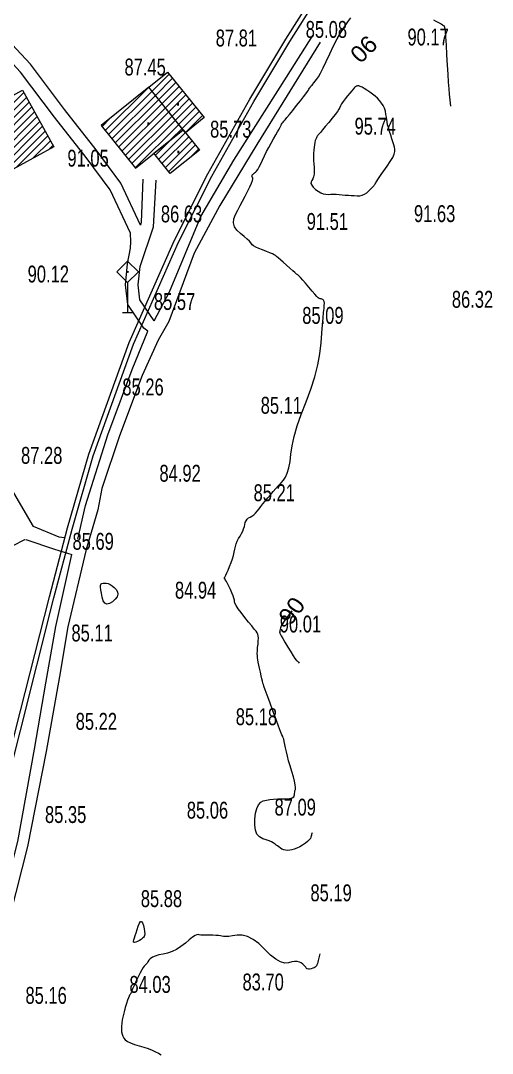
# Model space of a CAD drawing. Header units: metres. Extents: x 431006 to 434411, y 2469261 to 2473208.
# Drawn here: x 434299.3 to 434411.1, y 2470854.7 to 2471099.3 of the extents above; entities that cross this region are included whole.
import ezdxf
from ezdxf.enums import TextEntityAlignment as Align

# ---------------------------------------------------------------- set-up
doc = ezdxf.new("R2010")
doc.units = ezdxf.units.M
doc.header["$MEASUREMENT"] = 0
for name, color, linetype, lineweight in [('CAO DO', 8, 'Continuous', 18), ('duong be tong-ks', 8, 'Continuous', 18), ('duongsat', 8, 'DUONG_SAT', 18), ('hanh nha', 8, 'Continuous', 18), ('ks_giai phan cach', 8, 'Continuous', 18), ('ks_kyhieudoclap', 8, 'Continuous', 18), ('MH_DongMuc', 8, 'Continuous', 18), ('MH_DongMuc_Con', 8, 'Continuous', 18), ('nha cua-ks', 8, 'Continuous', 18)]:
    doc.layers.add(name, color=color, linetype=linetype, lineweight=lineweight)
doc.styles.get("Standard").update_dxf_attribs({"font": 'arial.ttf'})
doc.styles.add('THUY', font='')
doc.styles.get('THUY').set_extended_font_data('.VnArial NarrowH')
doc.linetypes.add('DUONG_SAT', pattern='A,5,[130,ltypeshp.shx,S=0.75,R=0,X=0,Y=0],5', length=10)

# ---------------------------------------------------------------- blocks, each defined once
blk = doc.blocks.new('Bienbao')
at = {"layer": 'ks_kyhieudoclap'}
h = blk.add_hatch(color=256, dxfattribs=at)
edge = h.paths.add_edge_path()
edge.add_arc((0, 8), 0.1, 0, 360)
blk.add_lwpolyline([(-2.12, 8), (0, 5.88), (2.12, 8), (0, 10.12)], close=True, dxfattribs=at)
for points in [[(0, 5.88), (0, 0)], [(-1, 0), (1, 0)]]:
    blk.add_lwpolyline(points, dxfattribs=at)
blk.add_circle((0, 8), 0.1, dxfattribs=at)

msp = doc.modelspace()

# ---------------------------------------------------------------- hatches: boundary and pattern name
at = {"layer": 'hanh nha', "lineweight": 0}
h = msp.add_hatch(dxfattribs=at)
h.set_pattern_fill('ANSI31', color=8, scale=10, style=0)
h.set_pattern_definition([(45, (0, 0), (-0.8838834765, 0.8838834765), [])])
h.paths.add_polyline_path([(434287.51, 2470973.12), (434280.17, 2470969.49), (434276.98, 2470975.93), (434284.33, 2470979.56)])
h.paths.add_polyline_path([(434289.18, 2470984.48), (434283.25, 2470981.55), (434284.26, 2470979.52), (434276.98, 2470975.93), (434272.57, 2470984.85), (434285.77, 2470991.38)])
h.paths.add_polyline_path([(434342.81, 2471076.36), (434338.38, 2471072.8), (434329.7, 2471083.59), (434334.13, 2471087.15)])
h.paths.add_polyline_path([(434341.68, 2471068.68), (434334.79, 2471063.14), (434330.92, 2471067.94), (434337.82, 2471073.48)])
h.paths.add_polyline_path([(434326.55, 2471064.42), (434337.82, 2471073.48), (434329.7, 2471083.59), (434318.43, 2471074.52)])
h.paths.add_polyline_path([(434307.17, 2471069.45), (434282.95, 2471056.19), (434275.58, 2471069.65), (434299.79, 2471082.91)])
h.paths.add_polyline_path([(434285.61, 2471082.79), (434280.71, 2471080.11), (434278.15, 2471084.79), (434283.04, 2471087.47)], flags=17)
h.paths.add_polyline_path([(434259.09, 2471076.16), (434290.13, 2471093.16), (434287.13, 2471098.63), (434256.09, 2471081.63)])
h.paths.add_polyline_path([(434280.92, 2471079.72), (434263.32, 2471070.09), (434260.55, 2471075.15), (434278.15, 2471084.79)])
h.paths.add_polyline_path([(434265.17, 2470970.99), (434266.72, 2470970.99), (434266.72, 2470971.83), (434265.17, 2470971.83)], flags=9)
h.paths.add_polyline_path([(434275.3, 2470971.03), (434276.85, 2470971.03), (434276.85, 2470971.87), (434275.3, 2470971.87)], flags=9)
h.paths.add_polyline_path([(434281.09, 2470973.6), (434282.65, 2470973.6), (434282.65, 2470974.44), (434281.09, 2470974.44)], flags=24)
h.paths.add_polyline_path([(434278.01, 2470981.07), (434285.94, 2470981.07), (434285.94, 2470987.27), (434278.01, 2470987.27)], flags=24)
h.paths.add_polyline_path([(434335.83, 2471079.1), (434337.38, 2471079.1), (434337.38, 2471079.94), (434335.83, 2471079.94)], flags=24)
h.paths.add_polyline_path([(434335.91, 2471067.76), (434337.47, 2471067.76), (434337.47, 2471068.6), (434335.91, 2471068.6)], flags=24)
h.paths.add_polyline_path([(434328.83, 2471074.52), (434330.38, 2471074.52), (434330.38, 2471075.36), (434328.83, 2471075.36)], flags=24)
h.paths.add_polyline_path([(434287.86, 2471066.1), (434295.79, 2471066.1), (434295.79, 2471072.3), (434287.86, 2471072.3)], flags=24)
h.paths.add_polyline_path([(434267.32, 2471074.89), (434275.24, 2471074.89), (434275.24, 2471081.09), (434267.32, 2471081.09)], flags=24)
h.paths.add_polyline_path([(434269.3, 2471084.56), (434277.22, 2471084.56), (434277.22, 2471090.76), (434269.3, 2471090.76)], flags=24)
h.paths.add_polyline_path([(434186.14, 2470973.56), (434187.7, 2470973.56), (434187.7, 2470974.4), (434186.14, 2470974.4)], flags=9)

# ---------------------------------------------------------------- linework, layer by layer
at = {"layer": 'duong be tong-ks', "color": 8, "lineweight": 0}
for points in [[(434328.26, 2471061.81), (434327.88, 2471051.59), (434327.77, 2471050.87), (434323.1, 2471060.81), (434317.25, 2471068.74), (434309.75, 2471078.29), (434301.65, 2471089.07), (434295.14, 2471096.05), (434288.42, 2471103.45), (434282.89, 2471110.14), (434270.92, 2471130.69)], [(434325.39, 2471045.41), (434325.46, 2471046.91), (434325.33, 2471049.02), (434320.51, 2471059.27), (434314.86, 2471066.92), (434307.37, 2471076.46), (434299.35, 2471087.14), (434292.93, 2471094.01), (434286.15, 2471101.48), (434280.42, 2471108.41), (434268.32, 2471129.18)], [(434330.99, 2471028.22), (434327.61, 2471033.16), (434327.16, 2471036.79), (434327.64, 2471041.07), (434330.81, 2471050.47), (434331.48, 2471061.54)], [(434328.52, 2471026.52), (434324.72, 2471032.06), (434324.14, 2471036.77), (434324.69, 2471041.72), (434325.39, 2471045.43)]]:
    msp.add_lwpolyline(points, dxfattribs=at)
at = {"layer": 'duong be tong-ks', "color": 8, "linetype": 'Continuous', "lineweight": 0}
for points in [[(434370.26, 2471094.22), (434355.3, 2471070), (434346.49, 2471055.52), (434340.42, 2471044.22), (434334.44, 2471028.06), (434331.91, 2471023.64), (434328.15, 2471015.3), (434322.76, 2471000.95), (434318.6, 2470988.47), (434317.6, 2470983.41), (434314.9, 2470974.08), (434310.55, 2470955.76), (434308.51, 2470943.94), (434305.41, 2470926.19), (434300.93, 2470903.71), (434296.86, 2470887.52), (434294.04, 2470876.41), (434292.87, 2470871.38), (434289.13, 2470857.13), (434284.89, 2470841.58), (434282.88, 2470829.47), (434282.96, 2470825.54), (434284.76, 2470820.78), (434293.81, 2470815.43)], [(434330.99, 2471028.22), (434334.56, 2471035.11), (434342.04, 2471052.97), (434349.81, 2471066.31), (434362.3, 2471085.99), (434368.57, 2471095.86)], [(434312.87, 2470976.53), (434314.74, 2470984.49), (434319.98, 2471001.21), (434324.71, 2471013.96), (434325.72, 2471016.73), (434329.49, 2471025.77), (434328.52, 2471026.52)], [(434309.74, 2470976.78), (434308.45, 2470976.95), (434302.39, 2470979.51), (434293.01, 2470995.47), (434287.41, 2470993), (434291.44, 2470985.13), (434283.64, 2470981.49), (434289.23, 2470970.76), (434300.36, 2470976.42), (434300.45, 2470976.42)], [(434300.61, 2470976.42), (434307.37, 2470974.15), (434311.5, 2470972.85)]]:
    msp.add_lwpolyline(points, dxfattribs=at)
at = {"layer": 'duong be tong-ks', "color": 8, "linetype": 'Continuous', "lineweight": 0, "elevation": 85.38}
msp.add_lwpolyline([(434294.69, 2470888.93), (434298.67, 2470904.88), (434302.62, 2470926.71), (434305.28, 2470942.36), (434307.71, 2470955.78), (434311.5, 2470972.85)], dxfattribs=at)
at = {"layer": 'duongsat', "color": 8, "lineweight": 0}
for points in [[(434244.86, 2470718.35), (434254.17, 2470755.55), (434261.98, 2470786.92), (434268.09, 2470811.68), (434277.95, 2470850.71), (434286.09, 2470882.89), (434291, 2470902.9), (434298.16, 2470931.13), (434306.15, 2470962.86), (434310.47, 2470979.19), (434315.47, 2470996.6), (434325.02, 2471023.12), (434335.76, 2471047.34), (434343.67, 2471063.02), (434353.66, 2471080.74), (434362.19, 2471094.97), (434371.04, 2471109.07), (434378.5, 2471120.88), (434380.99, 2471125.1)], [(434245.93, 2470718.08), (434255.24, 2470755.28), (434263.04, 2470786.65), (434269.15, 2470811.42), (434279.01, 2470850.44), (434287.16, 2470882.62), (434292.07, 2470902.63), (434299.23, 2470930.86), (434307.22, 2470962.59), (434311.53, 2470978.89), (434316.52, 2470996.26), (434326.04, 2471022.71), (434336.75, 2471046.87), (434344.64, 2471062.5), (434354.61, 2471080.18), (434363.13, 2471094.39), (434371.97, 2471108.48), (434379.44, 2471120.3), (434381.93, 2471124.54)]]:
    msp.add_lwpolyline(points, dxfattribs=at)
at = {"layer": 'MH_DongMuc', "color": 8, "lineweight": 0, "elevation": 90}
msp.add_lwpolyline([(434363.55, 2470959.54), (434361.74, 2470957.03), (434361.36, 2470956.43), (434361.07, 2470955.92), (434360.88, 2470955.5), (434360.79, 2470955.16), (434360.75, 2470954.89), (434360.72, 2470954.68), (434360.7, 2470954.53), (434360.69, 2470954.43), (434360.69, 2470954.4), (434360.7, 2470954.39), (434360.7, 2470954.38), (434360.71, 2470954.38), (434360.71, 2470954.37), (434360.71, 2470954.37), (434360.71, 2470954.36), (434360.71, 2470954.34), (434360.71, 2470954.31), (434360.72, 2470954.27), (434360.73, 2470954.22), (434360.81, 2470954.04), (434361.04, 2470953.62), (434361.42, 2470952.96), (434361.95, 2470952.06), (434362.62, 2470950.92), (434363.31, 2470949.78), (434363.86, 2470948.89), (434364.29, 2470948.24), (434364.58, 2470947.84), (434364.74, 2470947.69), (434364.84, 2470947.65), (434364.92, 2470947.6), (434365.01, 2470947.54), (434365.08, 2470947.46), (434365.15, 2470947.37), (434365.32, 2470947.12)], dxfattribs=at)
at = {"layer": 'MH_DongMuc_Con', "color": 8, "lineweight": 0}
for points, elevation in [([(434368.35, 2470906.93), (434368.29, 2470906.69), (434368.26, 2470906.56), (434368.22, 2470906.38), (434368.16, 2470906.16), (434368.1, 2470905.88), (434367.96, 2470905.58), (434367.69, 2470905.24), (434367.3, 2470904.86), (434366.78, 2470904.46), (434366.13, 2470904.03), (434365.43, 2470903.62), (434364.77, 2470903.29), (434364.16, 2470903.04), (434363.59, 2470902.87), (434363.06, 2470902.77), (434362.56, 2470902.75), (434362.09, 2470902.79), (434361.65, 2470902.9), (434361.24, 2470903.08), (434360.85, 2470903.32), (434360.5, 2470903.58), (434360.18, 2470903.82), (434359.89, 2470904.03), (434359.64, 2470904.22), (434359.41, 2470904.39), (434359.14, 2470904.56), (434358.73, 2470904.75), (434358.18, 2470904.98), (434357.5, 2470905.24), (434356.68, 2470905.52), (434355.89, 2470905.95), (434355.31, 2470906.62), (434354.93, 2470907.55), (434354.77, 2470908.72), (434354.8, 2470910.15), (434354.99, 2470911.56), (434355.29, 2470912.7), (434355.7, 2470913.57), (434356.21, 2470914.17), (434356.82, 2470914.5), (434357.54, 2470914.68), (434358.35, 2470914.81), (434359.24, 2470914.9), (434360.23, 2470914.96), (434361.31, 2470914.97), (434362.33, 2470914.99), (434363.12, 2470915.07), (434363.69, 2470915.21), (434364.03, 2470915.41), (434364.15, 2470915.66), (434364.17, 2470915.95), (434364.21, 2470916.25), (434364.26, 2470916.56), (434364.32, 2470916.88), (434364.41, 2470917.21), (434364.45, 2470917.65), (434364.39, 2470918.29), (434364.22, 2470919.14), (434363.95, 2470920.2), (434363.57, 2470921.46), (434363.17, 2470922.78), (434362.82, 2470924), (434362.53, 2470925.11), (434362.29, 2470926.14), (434362.1, 2470927.06), (434361.94, 2470927.86), (434361.79, 2470928.53), (434361.66, 2470929.07), (434361.53, 2470929.46), (434361.42, 2470929.73), (434361.24, 2470930.13), (434360.92, 2470930.94), (434360.45, 2470932.17), (434359.83, 2470933.8), (434359.08, 2470935.85), (434358.33, 2470937.9), (434357.72, 2470939.55), (434357.27, 2470940.8), (434356.98, 2470941.64), (434356.83, 2470942.09), (434356.74, 2470942.4), (434356.63, 2470942.85), (434356.49, 2470943.43), (434356.32, 2470944.15), (434356.13, 2470945.01), (434355.93, 2470945.89), (434355.77, 2470946.66), (434355.63, 2470947.34), (434355.53, 2470947.92), (434355.45, 2470948.4), (434355.41, 2470948.87), (434355.4, 2470949.43), (434355.42, 2470950.07), (434355.47, 2470950.79), (434355.56, 2470951.59), (434355.63, 2470952.38), (434355.64, 2470953.05), (434355.6, 2470953.59), (434355.51, 2470954.02), (434355.35, 2470954.33), (434355.09, 2470954.67), (434354.67, 2470955.2), (434354.08, 2470955.93), (434353.34, 2470956.85), (434352.44, 2470957.96), (434351.55, 2470959.08), (434350.86, 2470960.02), (434350.38, 2470960.77), (434350.09, 2470961.34), (434350, 2470961.72), (434349.97, 2470962.07), (434349.86, 2470962.53), (434349.66, 2470963.1), (434349.38, 2470963.78), (434349.02, 2470964.58), (434348.65, 2470965.35), (434348.34, 2470965.98), (434348.08, 2470966.47), (434347.89, 2470966.8), (434347.75, 2470966.99), (434347.66, 2470967.11), (434347.61, 2470967.21), (434347.59, 2470967.31), (434347.61, 2470967.4), (434347.67, 2470967.48), (434347.77, 2470967.64), (434347.94, 2470967.98), (434348.17, 2470968.49), (434348.47, 2470969.18), (434348.83, 2470970.05), (434349.2, 2470970.97), (434349.51, 2470971.84), (434349.76, 2470972.65), (434349.95, 2470973.4), (434350.09, 2470974.1), (434350.22, 2470974.76), (434350.41, 2470975.4), (434350.65, 2470976.03), (434350.95, 2470976.64), (434351.3, 2470977.24), (434351.65, 2470977.82), (434351.93, 2470978.39), (434352.16, 2470978.93), (434352.33, 2470979.46), (434352.43, 2470979.97), (434352.54, 2470980.44), (434352.73, 2470980.86), (434352.98, 2470981.21), (434353.31, 2470981.51), (434353.7, 2470981.74), (434354.13, 2470981.98), (434354.56, 2470982.29), (434354.98, 2470982.68), (434355.4, 2470983.13), (434355.81, 2470983.66), (434356.25, 2470984.24), (434356.74, 2470984.86), (434357.29, 2470985.53), (434357.88, 2470986.25), (434358.53, 2470987), (434359.19, 2470987.76), (434359.82, 2470988.49), (434360.43, 2470989.18), (434361.01, 2470989.83), (434361.56, 2470990.45), (434362.06, 2470991.17), (434362.49, 2470992.15), (434362.85, 2470993.39), (434363.14, 2470994.88), (434363.35, 2470996.62), (434363.64, 2470998.61), (434364.14, 2471000.84), (434364.85, 2471003.32), (434365.78, 2471006.05), (434366.93, 2471009.02), (434368.08, 2471012.05), (434369.01, 2471014.97), (434369.72, 2471017.76), (434370.22, 2471020.44), (434370.5, 2471022.99), (434370.67, 2471025.32), (434370.82, 2471027.29), (434370.96, 2471028.92), (434371.09, 2471030.21), (434371.2, 2471031.14), (434371.26, 2471031.84), (434371.27, 2471032.4), (434371.2, 2471032.82), (434371.08, 2471033.11), (434370.88, 2471033.26), (434370.67, 2471033.33), (434370.48, 2471033.4), (434370.3, 2471033.46), (434370.15, 2471033.51), (434370.03, 2471033.55), (434369.83, 2471033.68), (434369.5, 2471034.02), (434369.01, 2471034.54), (434368.38, 2471035.27), (434367.6, 2471036.2), (434366.81, 2471037.14), (434366.16, 2471037.89), (434365.63, 2471038.48), (434365.23, 2471038.88), (434364.96, 2471039.11), (434364.7, 2471039.31), (434364.3, 2471039.64), (434363.77, 2471040.09), (434363.12, 2471040.67), (434362.33, 2471041.38), (434361.55, 2471042.09), (434360.89, 2471042.68), (434360.36, 2471043.14), (434359.96, 2471043.47), (434359.69, 2471043.68), (434359.4, 2471043.85), (434358.96, 2471044.07), (434358.35, 2471044.33), (434357.58, 2471044.65), (434356.66, 2471045.01), (434355.75, 2471045.37), (434355.03, 2471045.7), (434354.51, 2471045.99), (434354.18, 2471046.25), (434354.03, 2471046.48), (434353.89, 2471046.74), (434353.56, 2471047.11), (434353.03, 2471047.6), (434352.3, 2471048.19), (434351.39, 2471048.9), (434350.53, 2471049.69), (434349.98, 2471050.53), (434349.75, 2471051.43), (434349.83, 2471052.38), (434350.22, 2471053.39), (434350.78, 2471054.44), (434351.34, 2471055.51), (434351.91, 2471056.61), (434352.49, 2471057.74), (434353.09, 2471058.9), (434353.61, 2471059.96), (434354, 2471060.81), (434354.24, 2471061.46), (434354.34, 2471061.89), (434354.3, 2471062.11), (434354.21, 2471062.23), (434354.15, 2471062.35), (434354.13, 2471062.47), (434354.15, 2471062.6), (434354.2, 2471062.74), (434354.29, 2471062.87), (434354.41, 2471063.01), (434354.56, 2471063.16), (434354.75, 2471063.31), (434354.97, 2471063.46), (434355.23, 2471063.7), (434355.53, 2471064.1), (434355.87, 2471064.68), (434356.24, 2471065.42), (434356.66, 2471066.32), (434357.1, 2471067.32), (434357.59, 2471068.32), (434358.1, 2471069.32), (434358.64, 2471070.32), (434359.22, 2471071.33), (434359.76, 2471072.26), (434360.2, 2471073.03), (434360.54, 2471073.64), (434360.79, 2471074.1), (434360.93, 2471074.39), (434361.03, 2471074.61), (434361.16, 2471074.83), (434361.32, 2471075.05), (434361.49, 2471075.28), (434361.69, 2471075.51), (434361.98, 2471075.84), (434362.42, 2471076.38), (434363.03, 2471077.12), (434363.78, 2471078.06), (434364.69, 2471079.21), (434365.6, 2471080.35), (434366.33, 2471081.3), (434366.89, 2471082.04), (434367.27, 2471082.57), (434367.48, 2471082.91), (434367.61, 2471083.13), (434367.74, 2471083.34), (434367.88, 2471083.53), (434368.03, 2471083.71), (434368.18, 2471083.87), (434368.35, 2471084.05), (434368.57, 2471084.3), (434368.82, 2471084.6), (434369.11, 2471084.97), (434369.44, 2471085.4), (434369.85, 2471086.01), (434370.37, 2471086.92), (434370.99, 2471088.13), (434371.72, 2471089.65), (434372.56, 2471091.47), (434373.45, 2471093.35), (434374.32, 2471095.04), (434375.18, 2471096.56), (434376.02, 2471097.89), (434376.84, 2471099.04), (434377.58, 2471100)], 86), ([(434397.15, 2471099.53), (434397.67, 2471099.23), (434398.16, 2471098.98), (434398.6, 2471098.75), (434398.97, 2471098.56), (434399.26, 2471098.38), (434399.48, 2471098.23), (434399.63, 2471098.1), (434399.74, 2471097.73), (434399.85, 2471096.87), (434399.98, 2471095.5), (434400.1, 2471093.63), (434400.24, 2471091.26), (434400.37, 2471088.8), (434400.5, 2471086.63), (434400.62, 2471084.76), (434400.74, 2471083.19), (434400.85, 2471081.92), (434401.12, 2471079.11)], 86), ([(434378.42, 2471083.47), (434378.15, 2471083.17), (434377.79, 2471082.75), (434377.33, 2471082.2), (434376.77, 2471081.52), (434376.21, 2471080.82), (434375.74, 2471080.19), (434375.37, 2471079.65), (434375.1, 2471079.18), (434374.92, 2471078.78), (434374.71, 2471078.36), (434374.35, 2471077.79), (434373.83, 2471077.07), (434373.15, 2471076.22), (434372.32, 2471075.22), (434371.49, 2471074.24), (434370.83, 2471073.46), (434370.33, 2471072.87), (434369.99, 2471072.48), (434369.81, 2471072.28), (434369.71, 2471072.16), (434369.61, 2471071.99), (434369.5, 2471071.79), (434369.38, 2471071.55), (434369.25, 2471071.27), (434369.13, 2471070.93), (434369.02, 2471070.49), (434368.92, 2471069.96), (434368.84, 2471069.34), (434368.77, 2471068.63), (434368.73, 2471067.86), (434368.71, 2471067.06), (434368.72, 2471066.24), (434368.76, 2471065.4), (434368.83, 2471064.52), (434368.87, 2471063.69), (434368.84, 2471062.98), (434368.74, 2471062.37), (434368.57, 2471061.87), (434368.32, 2471061.48), (434368.12, 2471061.13), (434368.11, 2471060.75), (434368.29, 2471060.33), (434368.65, 2471059.87), (434369.19, 2471059.37), (434369.82, 2471058.92), (434370.43, 2471058.57), (434371.03, 2471058.33), (434371.62, 2471058.2), (434372.2, 2471058.19), (434372.78, 2471058.21), (434373.4, 2471058.21), (434374.06, 2471058.2), (434374.76, 2471058.16), (434375.49, 2471058.09), (434376.24, 2471058.02), (434376.96, 2471057.96), (434377.66, 2471057.91), (434378.35, 2471057.88), (434379.02, 2471057.85), (434379.65, 2471057.87), (434380.25, 2471057.99), (434380.79, 2471058.21), (434381.3, 2471058.53), (434381.75, 2471058.94), (434382.16, 2471059.36), (434382.49, 2471059.72), (434382.76, 2471060.01), (434382.96, 2471060.24), (434383.1, 2471060.4), (434383.2, 2471060.53), (434383.32, 2471060.7), (434383.44, 2471060.88), (434383.56, 2471061.1), (434383.7, 2471061.33), (434383.91, 2471061.67), (434384.26, 2471062.2), (434384.75, 2471062.91), (434385.38, 2471063.8), (434386.16, 2471064.88), (434386.9, 2471065.98), (434387.46, 2471066.93), (434387.83, 2471067.73), (434388, 2471068.38), (434387.99, 2471068.89), (434387.86, 2471069.37), (434387.69, 2471069.94), (434387.5, 2471070.61), (434387.26, 2471071.37), (434387, 2471072.23), (434386.74, 2471073.07), (434386.53, 2471073.75), (434386.37, 2471074.27), (434386.26, 2471074.65), (434386.21, 2471074.88), (434386.17, 2471075.09), (434386.12, 2471075.42), (434386.05, 2471075.87), (434385.97, 2471076.44), (434385.87, 2471077.14), (434385.73, 2471077.87), (434385.5, 2471078.57), (434385.2, 2471079.22), (434384.82, 2471079.83), (434384.35, 2471080.4), (434383.83, 2471080.94), (434383.27, 2471081.46), (434382.67, 2471081.95), (434382.04, 2471082.42), (434381.37, 2471082.86), (434380.74, 2471083.25), (434380.21, 2471083.55), (434379.78, 2471083.76), (434379.47, 2471083.88), (434379.25, 2471083.92), (434379.1, 2471083.9), (434378.95, 2471083.86), (434378.82, 2471083.8), (434378.69, 2471083.73), (434378.58, 2471083.63), (434378.42, 2471083.47)], 94), ([(434308.49, 2470977.04), (434308.49, 2470977.03), (434308.49, 2470977.03), (434308.49, 2470977.02), (434308.49, 2470977.02), (434308.48, 2470977.02), (434308.48, 2470977.01), (434308.48, 2470977.01), (434308.48, 2470977.01), (434308.47, 2470977.01), (434308.47, 2470977.01), (434308.47, 2470977.01), (434308.47, 2470977.02), (434308.47, 2470977.02), (434308.47, 2470977.04), (434308.47, 2470977.05), (434308.48, 2470977.05), (434308.48, 2470977.06), (434308.48, 2470977.06), (434308.48, 2470977.06), (434308.49, 2470977.05), (434308.49, 2470977.05), (434308.49, 2470977.05), (434308.49, 2470977.04), (434308.49, 2470977.04), (434308.49, 2470977.04)], 86), ([(434318.43, 2470965.9), (434318.61, 2470965.99), (434318.88, 2470966.05), (434319.22, 2470966.07), (434319.63, 2470966.04), (434320.09, 2470965.95), (434320.55, 2470965.76), (434321.01, 2470965.46), (434321.47, 2470965.06), (434321.93, 2470964.56), (434322.26, 2470964), (434322.35, 2470963.43), (434322.18, 2470962.85), (434321.76, 2470962.26), (434321.1, 2470961.66), (434320.37, 2470961.22), (434319.75, 2470961.11), (434319.26, 2470961.33), (434318.89, 2470961.88), (434318.63, 2470962.76), (434318.46, 2470963.72), (434318.35, 2470964.5), (434318.29, 2470965.1), (434318.28, 2470965.52), (434318.32, 2470965.76), (434318.43, 2470965.9)], 82), ([(434328.45, 2470882.14), (434328.21, 2470881.92), (434327.9, 2470881.68), (434327.51, 2470881.44), (434327.04, 2470881.19), (434326.6, 2470881), (434326.29, 2470880.95), (434326.11, 2470881.02), (434326.06, 2470881.23), (434326.13, 2470881.57), (434326.29, 2470882.03), (434326.48, 2470882.58), (434326.69, 2470883.23), (434326.94, 2470883.98), (434327.21, 2470884.82), (434327.49, 2470885.54), (434327.75, 2470885.92), (434328, 2470885.94), (434328.22, 2470885.62), (434328.43, 2470884.96), (434328.59, 2470884.18), (434328.69, 2470883.54), (434328.73, 2470883.01), (434328.7, 2470882.62), (434328.61, 2470882.35), (434328.45, 2470882.14)], 86), ([(434370.24, 2470878.21), (434369.84, 2470876.63), (434369.73, 2470876.25), (434369.63, 2470875.92), (434369.52, 2470875.65), (434369.42, 2470875.43), (434369.29, 2470875.25), (434369.1, 2470875.09), (434368.84, 2470874.94), (434368.53, 2470874.82), (434368.16, 2470874.72), (434367.79, 2470874.65), (434367.48, 2470874.64), (434367.24, 2470874.68), (434367.07, 2470874.78), (434366.96, 2470874.93), (434366.85, 2470875.12), (434366.68, 2470875.34), (434366.45, 2470875.56), (434366.15, 2470875.81), (434365.79, 2470876.08), (434365.35, 2470876.31), (434364.83, 2470876.42), (434364.23, 2470876.43), (434363.54, 2470876.33), (434362.77, 2470876.13), (434361.9, 2470876.05), (434360.9, 2470876.33), (434359.78, 2470876.96), (434358.53, 2470877.96), (434357.16, 2470879.31), (434355.74, 2470880.67), (434354.39, 2470881.68), (434353.08, 2470882.35), (434351.83, 2470882.68), (434350.64, 2470882.66), (434349.55, 2470882.5), (434348.65, 2470882.39), (434347.92, 2470882.35), (434347.37, 2470882.36), (434346.99, 2470882.42), (434346.64, 2470882.51), (434346.18, 2470882.57), (434345.59, 2470882.61), (434344.88, 2470882.63), (434344.06, 2470882.63), (434343.25, 2470882.63), (434342.57, 2470882.65), (434342.03, 2470882.68), (434341.63, 2470882.73), (434341.37, 2470882.8), (434341.09, 2470882.78), (434340.65, 2470882.57), (434340.04, 2470882.17), (434339.28, 2470881.58), (434338.35, 2470880.79), (434337.32, 2470879.98), (434336.29, 2470879.31), (434335.23, 2470878.79), (434334.16, 2470878.41), (434333.07, 2470878.16), (434332.06, 2470877.97), (434331.22, 2470877.73), (434330.55, 2470877.44), (434330.05, 2470877.1), (434329.72, 2470876.71), (434329.49, 2470876.34), (434329.28, 2470876.03), (434329.09, 2470875.79), (434328.93, 2470875.62), (434328.79, 2470875.52), (434328.62, 2470875.36), (434328.38, 2470875.01), (434328.06, 2470874.47), (434327.66, 2470873.74), (434327.19, 2470872.81), (434326.73, 2470871.87), (434326.35, 2470871.09), (434326.07, 2470870.46), (434325.87, 2470869.99), (434325.76, 2470869.68), (434325.7, 2470869.46), (434325.64, 2470869.27), (434325.58, 2470869.12), (434325.52, 2470869), (434325.47, 2470868.9), (434325.42, 2470868.83), (434325.36, 2470868.74), (434325.3, 2470868.65), (434325.23, 2470868.56), (434325.15, 2470868.45), (434325.05, 2470868.25), (434324.9, 2470867.86), (434324.69, 2470867.27), (434324.44, 2470866.49), (434324.13, 2470865.53), (434323.83, 2470864.49), (434323.59, 2470863.53), (434323.41, 2470862.64), (434323.28, 2470861.81), (434323.22, 2470861.06), (434323.21, 2470860.37), (434323.27, 2470859.75), (434323.37, 2470859.19), (434323.54, 2470858.7), (434323.76, 2470858.27), (434324.1, 2470857.88), (434324.64, 2470857.5), (434325.36, 2470857.14), (434326.28, 2470856.79), (434327.38, 2470856.45), (434328.53, 2470856.12), (434329.56, 2470855.78), (434330.48, 2470855.43), (434331.29, 2470855.06), (434331.99, 2470854.7), (434332.61, 2470854.29)], 84)]:
    msp.add_lwpolyline(points, dxfattribs=dict(at, elevation=elevation))
at = {"layer": 'nha cua-ks', "color": 8, "lineweight": 0}
for points in [[(434342.81, 2471076.36), (434338.38, 2471072.8), (434329.7, 2471083.59), (434334.13, 2471087.15)], [(434326.55, 2471064.42), (434337.82, 2471073.48), (434329.7, 2471083.59), (434318.43, 2471074.52)], [(434341.68, 2471068.68), (434334.79, 2471063.14), (434330.92, 2471067.94), (434337.82, 2471073.48)]]:
    msp.add_lwpolyline(points, close=True, dxfattribs=at)
at = {"layer": 'nha cua-ks', "color": 8, "lineweight": 0, "extrusion": (0, 0, -1)}
msp.add_lwpolyline([(-434307.17, 2471069.45), (-434282.95, 2471056.19), (-434275.58, 2471069.65), (-434299.79, 2471082.91)], close=True, dxfattribs=at)

# ---------------------------------------------------------------- block references
at = {"layer": 'ks_giai phan cach', "color": 8, "xscale": 1.200000000186265, "yscale": 1.200000000186265, "zscale": 1.200000000186265}
msp.add_blockref('Bienbao', (434324.69, 2471030.22), dxfattribs=at)

# ---------------------------------------------------------------- texts
at = {"layer": 'CAO DO', "color": 8, "lineweight": 0, "width": 0.7}
for s, p in [('85.08', (434366.86, 2471095.26, 85.08)), ('87.81', (434345.55, 2471093.23, 87.81)), ('90.17', (434390.96, 2471093.46, 90.17)), ('87.45', (434323.94, 2471086.35, 87.45)), ('95.74', (434378.43, 2471072.34, 95.74)), ('85.73', (434344.21, 2471071.63, 85.73)), ('91.05', (434310.42, 2471064.76, 91.05)), ('86.63', (434332.56, 2471051.55, 86.63)), ('91.63', (434392.5, 2471051.62, 91.63)), ('91.51', (434367.09, 2471049.76, 91.51)), ('90.12', (434301, 2471037.31, 90.12)), ('85.57', (434330.91, 2471030.8, 85.56)), ('86.32', (434401.47, 2471031.32, 86.32)), ('85.09', (434366.04, 2471027.51, 85.09)), ('85.26', (434323.44, 2471010.56, 85.25)), ('85.11', (434356.2, 2471006.21, 85.11)), ('87.28', (434299.44, 2470994.34, 87.28)), ('84.92', (434332.22, 2470990.11, 84.92)), ('85.21', (434354.51, 2470985.49, 85.21)), ('85.69', (434311.63, 2470973.98, 85.69)), ('84.94', (434335.89, 2470962.4, 84.94)), ('90.01', (434360.72, 2470954.38, 90.01)), ('85.11', (434311.38, 2470952.26, 85.11)), ('85.22', (434312.38, 2470931.33, 85.22)), ('85.18', (434350.29, 2470932.42, 85.18)), ('87.09', (434359.48, 2470911, 87.09)), ('85.35', (434305.11, 2470909.25, 85.35)), ('85.06', (434338.7, 2470910.28, 85.06)), ('85.88', (434327.8, 2470889.32, 85.88)), ('85.19', (434367.98, 2470890.7, 85.19)), ('83.70', (434351.89, 2470869.58, 83.7)), ('84.03', (434325.11, 2470869, 84.03)), ('85.16', (434300.49, 2470866.4, 85.16))]:
    msp.add_text(s, height=4, dxfattribs=at).set_placement(p)
at = {"layer": 'MH_DongMuc', "color": 8, "lineweight": 0}
for rotation, p in [(224.8528, (434380.6, 2471092.59, 90)), (54.2364, (434363.55, 2470959.54, 90))]:
    msp.add_text('90', height=4, rotation=rotation, dxfattribs=at).set_placement(p, align=Align.MIDDLE)
at = {"layer": 'nha cua-ks', "color": 8, "style": 'THUY'}
for p in [(434335.97, 2471079.24), (434328.97, 2471074.66), (434336.05, 2471067.9)]:
    msp.add_text('.', height=4, dxfattribs=at).set_placement(p)

doc.saveas('drawing.dxf')
